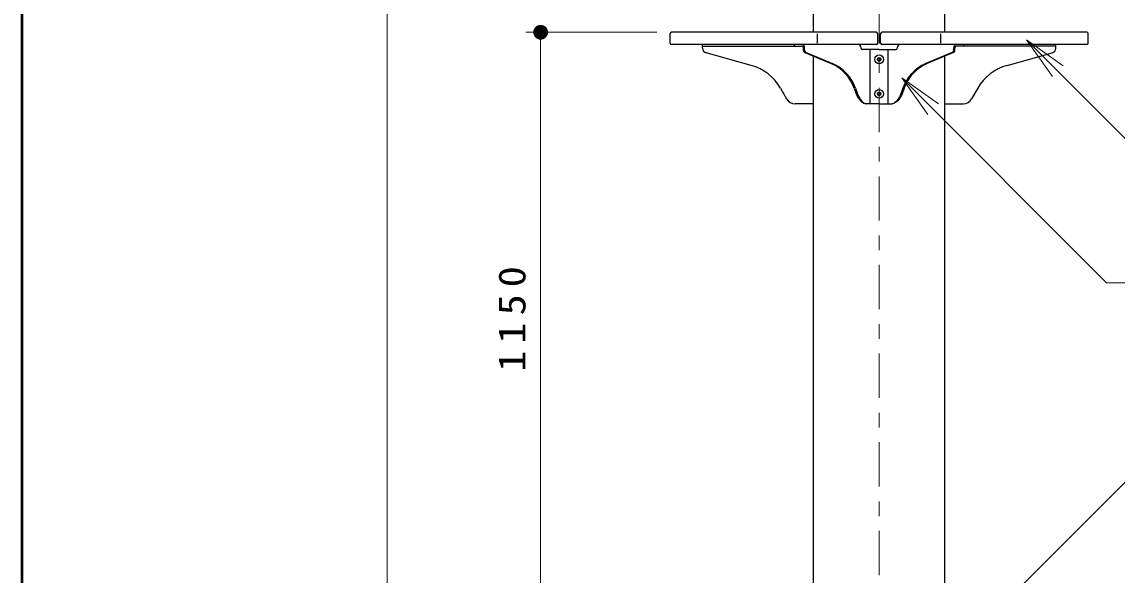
# Model space of a CAD drawing. Units: millimetres on the paper, scale 1:30. Extents: x 475 to 840, y 278 to 554.
# Drawn here: x 475 to 549.2, y 397.4 to 434.9 of the extents above; entities that cross this region are included whole.
import ezdxf

# ---------------------------------------------------------------- set-up
doc = ezdxf.new("R2010")
doc.units = ezdxf.units.MM
doc.linetypes.add('USER2', pattern=[6, 3, -1, 1, -1])
doc.layers.add('1_30', color=7, linetype='Continuous', lineweight=25)
doc.layers.add('NAKAMURA図枠', color=7, linetype='Continuous', lineweight=13)
doc.styles.add('ＭＳ ゴシック', font='')
doc.styles.get('ＭＳ ゴシック').set_extended_font_data('MS Gothic')

# ---------------------------------------------------------------- blocks, each defined once
blk = doc.blocks.new('filled_dot')
at = {"color": 0, "linetype": 'Continuous', "lineweight": -2, "const_width": 1.25}
blk.add_lwpolyline([(-0.625, 0, 1), (0.625, 0, 1)], format="xyb", close=True, dxfattribs=at)

msp = doc.modelspace()

# ---------------------------------------------------------------- linework, layer by layer
at = {"layer": '1_30', "lineweight": 13}
for p, q in [((499.74, 395.826), (499.74, 527.493)), ((518.007, 434.16), (509.142, 434.16)), ((510.142, 395.826), (510.142, 434.16)), ((544.828, 431.173), (543.06, 433.648)), ((543.06, 433.648), (545.535, 431.88)), ((543.06, 433.648), (545.181, 431.527)), ((536.38, 428.604), (534.612, 431.079)), ((534.612, 431.079), (537.087, 429.311)), ((534.612, 431.079), (536.734, 428.958))]:
    msp.add_line(p, q, dxfattribs=at)
at = {"layer": '1_30', "linetype": 'USER2', "lineweight": 13}
msp.add_line((533.074, 502.41), (533.074, 357.338), dxfattribs=at)
at = {"layer": '1_30'}
for p, q in [((528.617, 434.16), (528.617, 435.993)), ((537.53, 434.16), (537.53, 435.993)), ((528.617, 389.893), (528.617, 432.548)), ((537.53, 389.893), (537.53, 432.548)), ((533.016, 432.426), (532.958, 432.326)), ((533.016, 432.226), (532.958, 432.326)), ((533.016, 432.426), (533.131, 432.426)), ((533.016, 432.226), (533.131, 432.226)), ((533.189, 432.326), (533.131, 432.426)), ((533.189, 432.326), (533.131, 432.226)), ((533.016, 430.093), (532.958, 429.993)), ((533.016, 429.893), (532.958, 429.993)), ((533.016, 430.093), (533.131, 430.093)), ((533.016, 429.893), (533.131, 429.893)), ((533.189, 429.993), (533.131, 430.093)), ((533.189, 429.993), (533.131, 429.893))]:
    msp.add_line(p, q, dxfattribs=at)
at = {"layer": '1_30', "color": 40}
for p, q in [((518.907, 433.426), (518.907, 434.06)), ((532.874, 434.16), (519.007, 434.16)), ((528.889, 433.426), (528.889, 434.06)), ((532.974, 433.426), (532.974, 434.06)), ((533.174, 433.426), (533.174, 434.06)), ((547.14, 434.16), (533.274, 434.16)), ((537.258, 433.426), (537.258, 434.06)), ((547.24, 433.426), (547.24, 434.06)), ((532.874, 433.326), (519.007, 433.326)), ((521.109, 433.089), (521.109, 433.326)), ((527.342, 433.22), (527.342, 433.326)), ((547.14, 433.326), (533.274, 433.326)), ((538.805, 433.22), (538.805, 433.326)), ((545.038, 433.089), (545.038, 433.326)), ((521.109, 433.22), (527.342, 433.22)), ((524.405, 431.916), (521.353, 432.768)), ((527.342, 433.22), (527.831, 433.22)), ((527.938, 432.946), (527.938, 433.113)), ((528.025, 432.946), (528.025, 433.113)), ((528.039, 432.793), (529.817, 432.039)), ((528.126, 432.793), (529.905, 432.039)), ((531.849, 433.06), (531.849, 433.113)), ((533.074, 432.993), (531.915, 432.993)), ((532.462, 429.326), (532.462, 432.993)), ((533.074, 432.993), (534.232, 432.993)), ((533.685, 429.326), (533.685, 432.993)), ((534.298, 433.06), (534.298, 433.113)), ((538.021, 432.793), (536.243, 432.039)), ((538.108, 432.793), (536.33, 432.039)), ((538.122, 432.946), (538.122, 433.113)), ((538.21, 432.946), (538.21, 433.113)), ((538.805, 433.22), (538.316, 433.22)), ((545.038, 433.22), (538.805, 433.22)), ((541.742, 431.916), (544.794, 432.768)), ((526.397, 430.372), (526.808, 429.66)), ((531.389, 430.372), (531.524, 429.993)), ((531.476, 430.372), (531.611, 429.993)), ((534.671, 430.372), (534.536, 429.993)), ((534.758, 430.372), (534.623, 429.993)), ((539.751, 430.372), (539.339, 429.66)), ((528.617, 429.326), (527.385, 429.326)), ((533.074, 429.326), (532.181, 429.326)), ((533.074, 429.326), (533.966, 429.326)), ((537.53, 429.326), (538.762, 429.326))]:
    msp.add_line(p, q, dxfattribs=at)
at = {"layer": '1_30', "lineweight": 13}
for points in [[(543.06, 433.648), (551.99, 424.717), (601.863, 424.717)], [(534.612, 431.079), (548.485, 417.207), (579.973, 417.207)], [(535.685, 389.674), (550.613, 404.603), (598.746, 404.603)]]:
    msp.add_lwpolyline(points, dxfattribs=at)
at = {"layer": '1_30', "color": 40}
for points in [[(531.524, 429.993), (531.566, 429.889), (531.618, 429.787), (531.677, 429.69), (531.744, 429.601), (531.815, 429.522), (531.889, 429.454), (531.965, 429.399), (532.04, 429.359), (532.113, 429.335), (532.181, 429.326)], [(531.611, 429.993), (531.652, 429.889), (531.701, 429.787), (531.755, 429.69), (531.814, 429.601), (531.877, 429.522), (531.94, 429.454), (532.004, 429.399), (532.067, 429.359), (532.126, 429.335), (532.181, 429.326)], [(534.536, 429.993), (534.495, 429.889), (534.446, 429.787), (534.392, 429.69), (534.333, 429.601), (534.271, 429.522), (534.207, 429.454), (534.143, 429.399), (534.08, 429.359), (534.021, 429.335), (533.966, 429.326)], [(534.623, 429.993), (534.581, 429.889), (534.529, 429.787), (534.47, 429.69), (534.403, 429.601), (534.332, 429.522), (534.258, 429.454), (534.182, 429.399), (534.107, 429.359), (534.034, 429.335), (533.966, 429.326)]]:
    msp.add_lwpolyline(points, dxfattribs=at)
at = {"layer": '1_30'}
for centre, radius in [((533.074, 432.326), 0.3), ((533.074, 432.326), 0.116), ((533.074, 429.993), 0.3), ((533.074, 429.993), 0.116)]:
    msp.add_circle(centre, radius, dxfattribs=at)
at = {"layer": '1_30', "color": 40}
for centre, radius, start, end in [((519.007, 434.06), 0.1, 90, 180), ((532.874, 434.06), 0.1, 0, 90), ((533.274, 434.06), 0.1, 90, 180), ((547.14, 434.06), 0.1, 0, 90), ((519.007, 433.426), 0.1, 180, 270), ((527.812, 433.113), 0.213, 0, 90), ((531.635, 433.113), 0.213, 0, 90), ((532.874, 433.426), 0.1, 270, 0), ((533.274, 433.426), 0.1, 180, 270), ((534.512, 433.113), 0.213, 90, 180), ((538.336, 433.113), 0.213, 90, 180), ((547.14, 433.426), 0.1, 270, 0), ((521.442, 433.089), 0.333, 180, 254.41511), ((527.831, 433.113), 0.107, 0, 90), ((528.104, 432.946), 0.167, 180, 247.02721), ((528.192, 432.946), 0.167, 180, 247.02721), ((531.915, 433.06), 0.0667, 180, 270), ((534.232, 433.06), 0.0667, 270, 0), ((537.956, 432.946), 0.167, 292.9728, 0), ((538.043, 432.946), 0.167, 292.9728, 0), ((538.316, 433.113), 0.107, 90, 180), ((544.705, 433.089), 0.333, 285.58489, 0), ((523.51, 428.706), 3.333, 30, 74.41511), ((528.705, 429.416), 2.849, 19.6081, 67.0272), ((528.793, 429.416), 2.849, 19.6081, 67.0272), ((537.354, 429.416), 2.849, 112.9728, 160.3919), ((537.442, 429.416), 2.849, 112.9728, 160.3919), ((542.637, 428.706), 3.333, 105.58489, 150), ((527.385, 429.993), 0.667, 210, 270), ((538.762, 429.993), 0.667, 270, 330)]:
    msp.add_arc(centre, radius, start, end, dxfattribs=at)
at = {"layer": 'NAKAMURA図枠', "lineweight": 50}
msp.add_line((475, 554), (475, 297), dxfattribs=at)

# ---------------------------------------------------------------- block references
at = {"layer": '1_30', "lineweight": 13, "xscale": 0.4, "yscale": 0.4, "rotation": 270}
msp.add_blockref('filled_dot', (510.142, 434.16), dxfattribs=at)

# ---------------------------------------------------------------- texts
at = {"layer": '1_30', "insert": (509.142, 414.993), "char_height": 1.833, "attachment_point": 8, "rotation": 90, "style": 'ＭＳ ゴシック'}
msp.add_mtext('\\T1.33;\\W1.15;1150', dxfattribs=at)

doc.saveas('drawing.dxf')
